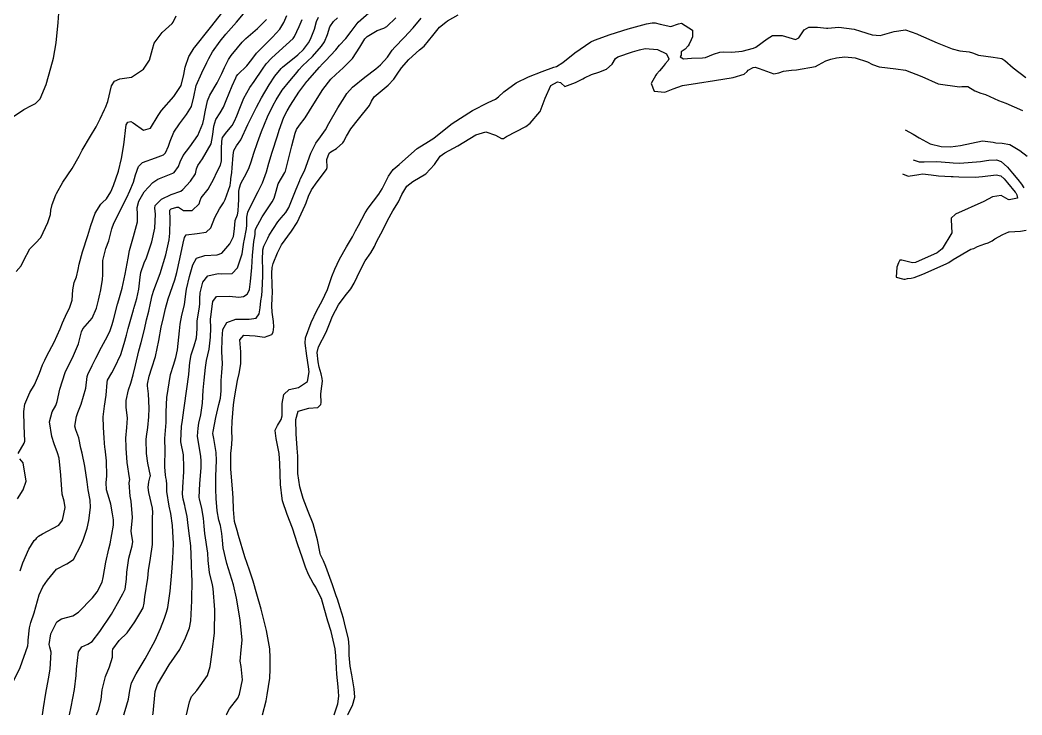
# Model space of a CAD drawing. Header units: feet. Extents: x 1313198 to 1317500, y 385000 to 389511.
# Drawn here: x 1316016 to 1316539, y 385000 to 385363 of the extents above; entities that cross this region are included whole.
import ezdxf

# ---------------------------------------------------------------- set-up
doc = ezdxf.new("R2010")
doc.units = ezdxf.units.FT
doc.layers.add('C-TOPO-MAJR', color=32, linetype='CONTINUOUS')

msp = doc.modelspace()

# ---------------------------------------------------------------- linework, layer by layer
at = {"layer": 'C-TOPO-MAJR'}
for points in [[(1316010.68, 385311.89), (1316017.56, 385316.55), (1316021.54, 385318.6), (1316023.7, 385319.75), (1316026.1, 385322.19), (1316029.3, 385329.71), (1316031.72, 385338.39), (1316033.09, 385343.47), (1316034.41, 385351.35), (1316035.44, 385362.11), (1316036.05, 385369.3)], [(1316012.24, 385017.76), (1316015.7, 385024.8), (1316019.69, 385036.08), (1316019.75, 385037.96), (1316019.79, 385039.04), (1316020.55, 385045.49), (1316021.25, 385048.37), (1316023.04, 385053.48), (1316025.52, 385062.81), (1316027.54, 385067.08), (1316029.96, 385070.4), (1316034.59, 385076.18), (1316040.03, 385079.05), (1316043.47, 385081.29), (1316047.44, 385089.02), (1316048.69, 385091.87), (1316050.73, 385097.76), (1316051.51, 385101.77), (1316052.47, 385108.52), (1316052.27, 385112.38), (1316051.25, 385117.79), (1316050.59, 385121.98), (1316049.46, 385130.16), (1316048, 385136.85), (1316047.38, 385139.43), (1316046.27, 385144.89), (1316044.66, 385149.13), (1316044.28, 385151.07), (1316045.15, 385155.99), (1316045.81, 385158.13), (1316047.51, 385162.48), (1316050, 385170.85), (1316050.69, 385177.01), (1316050.92, 385177.96), (1316053.25, 385182.72), (1316055.2, 385186.57), (1316058.12, 385192.28), (1316061.28, 385198.04), (1316062.69, 385200.99), (1316063.74, 385204.23), (1316064.39, 385206.67), (1316066.48, 385214.81), (1316067.13, 385217.11), (1316068.92, 385223.1), (1316070.47, 385230.56), (1316070.96, 385233.28), (1316072.05, 385238.92), (1316072.81, 385242.81), (1316074.93, 385250.09), (1316076.94, 385257.8), (1316077.02, 385261.74), (1316076.76, 385265.32), (1316077.58, 385268.7), (1316080.38, 385273.47), (1316084.91, 385278.43), (1316087.62, 385280.1), (1316095.35, 385283.22), (1316096.1, 385283.72), (1316098.32, 385286.84), (1316099.22, 385289.13), (1316100.82, 385292.55), (1316104.36, 385297.08), (1316108.42, 385302.95), (1316111.1, 385309.21), (1316111.66, 385311.51), (1316112.37, 385315.35), (1316113.54, 385321.05), (1316114.77, 385324.03), (1316118.62, 385330.55), (1316121.07, 385335.37), (1316122.47, 385338.61), (1316124.42, 385342.76), (1316125.87, 385344.83), (1316129.2, 385348.77), (1316131.63, 385351.72), (1316133.53, 385353.7), (1316139.64, 385358.96), (1316144.42, 385363.59)], [(1316013.56, 385231.91), (1316016.13, 385234.92), (1316017.36, 385237.45), (1316020.64, 385243.8), (1316023.6, 385246.63), (1316026.39, 385249.61), (1316030.16, 385257.51), (1316031.47, 385261.71), (1316031.75, 385263.9), (1316032.34, 385266.89), (1316034.25, 385271.93), (1316034.55, 385272.61), (1316037.92, 385278.52), (1316042.78, 385285.7), (1316046.51, 385292.16), (1316048.1, 385295.26), (1316052.46, 385302.57), (1316055.37, 385307.53), (1316057.48, 385311.69), (1316059.75, 385316.49), (1316060.31, 385317.6), (1316061.44, 385320.69), (1316063.31, 385329.03), (1316064.85, 385331.46), (1316067.78, 385332.54), (1316073.87, 385333.56), (1316080, 385337.68), (1316083.22, 385342.36), (1316084.84, 385348.18), (1316085.7, 385351.18), (1316089.86, 385356.8), (1316095.13, 385361.6), (1316095.61, 385362.23), (1316097.21, 385365.52)], [(1316014.64, 385136.67), (1316017.66, 385142.13), (1316018.05, 385143.15), (1316017.67, 385151.19), (1316017.49, 385158.59), (1316018.07, 385162.44), (1316020.75, 385168.59), (1316023.17, 385172.58), (1316025.67, 385178.78), (1316027.39, 385183.02), (1316028.48, 385185.46), (1316029.56, 385187.7), (1316033.37, 385194.85), (1316036.53, 385201.81), (1316037.76, 385204.98), (1316039.97, 385210.13), (1316041.38, 385212.78), (1316042.86, 385216.9), (1316043.21, 385222.33), (1316043.86, 385226.19), (1316045.02, 385229), (1316045.97, 385232.89), (1316046.45, 385235.79), (1316048.2, 385242.15), (1316050.97, 385250.75), (1316052.59, 385255.85), (1316054.78, 385262.37), (1316057.72, 385267.11), (1316058.75, 385267.97), (1316060.76, 385269.88), (1316062.96, 385273.45), (1316064.46, 385276.77), (1316066.94, 385284.39), (1316068.66, 385290.93), (1316069.86, 385298.08), (1316071.07, 385308.5), (1316071.95, 385309.87), (1316073.53, 385310.23), (1316074.74, 385309.62), (1316080.09, 385305.82), (1316083.75, 385306.83), (1316087.71, 385313.37), (1316089.51, 385315.99), (1316095.97, 385323.39), (1316099.8, 385329.1), (1316101.13, 385334.83), (1316101.77, 385338.68), (1316103.73, 385344.21), (1316104.08, 385344.88), (1316106.55, 385348.78), (1316106.84, 385349.17), (1316114.44, 385358.56), (1316115.86, 385360.31), (1316120.83, 385366.74)], [(1316015.58, 385075.42), (1316016.98, 385079.62), (1316020.2, 385086.71), (1316023.03, 385091.23), (1316024.01, 385092.15), (1316024.44, 385092.63), (1316025.18, 385093.45), (1316027.4, 385094.64), (1316035.78, 385099.22), (1316037.8, 385101.83), (1316039.16, 385108.47), (1316038.61, 385111.85), (1316037.67, 385115.45), (1316036.91, 385125.31), (1316036.05, 385134.22), (1316035.21, 385137.04), (1316033.38, 385141.73), (1316032.16, 385145.57), (1316031.06, 385153.34), (1316032.3, 385158.44), (1316034.2, 385161.77), (1316034.94, 385163.91), (1316036.35, 385170.29), (1316039.21, 385178.99), (1316040.17, 385181.26), (1316043.02, 385186.75), (1316046.19, 385193.99), (1316047.7, 385200.27), (1316048.35, 385201.89), (1316049.6, 385203.33), (1316053.25, 385207.49), (1316055.61, 385212.76), (1316056.66, 385216.89), (1316057.26, 385219.94), (1316057.55, 385221.44), (1316058.63, 385227.54), (1316058.83, 385230.3), (1316058.77, 385234.24), (1316058.85, 385237.6), (1316060.43, 385243.92), (1316061.92, 385247.86), (1316063.56, 385254.13), (1316064.59, 385257.17), (1316066.62, 385261.22), (1316069.36, 385266.5), (1316071.39, 385270.6), (1316072.98, 385273.97), (1316074.9, 385278.55), (1316075.89, 385282.39), (1316077.42, 385286.71), (1316079.62, 385288.93), (1316086.34, 385291.39), (1316090.57, 385292.95), (1316091.52, 385293.97), (1316093.08, 385297.48), (1316094, 385300.06), (1316096, 385304.64), (1316098.88, 385309.1), (1316102.48, 385313.97), (1316105.09, 385318.22), (1316106.4, 385323.15), (1316107.63, 385329.07), (1316110.56, 385335.81), (1316113.23, 385341.08), (1316114.2, 385343.19), (1316116.14, 385346.8), (1316120.2, 385352.39), (1316123.14, 385355.97), (1316128.63, 385362.2), (1316132.25, 385366.51)], [(1316027.31, 385000), (1316027.84, 385003.81), (1316029.03, 385011.43), (1316030.49, 385018.85), (1316031.38, 385023.9), (1316031.85, 385032.9), (1316031.11, 385035.44), (1316030.73, 385036.82), (1316031.62, 385042.34), (1316034.82, 385048.64), (1316037.21, 385050.32), (1316043.18, 385051.86), (1316046.17, 385053.67), (1316053.4, 385061.22), (1316055.96, 385064.45), (1316058.48, 385069.52), (1316059.07, 385071.84), (1316060.41, 385079.91), (1316061.94, 385086.8), (1316062.7, 385089.52), (1316064.48, 385099.16), (1316064.38, 385102.1), (1316063.97, 385105.25), (1316063.04, 385110.22), (1316062.08, 385113.18), (1316060.8, 385117.76), (1316060.57, 385121.5), (1316060.86, 385124.93), (1316060.84, 385132.86), (1316060.02, 385139.23), (1316059.93, 385139.85), (1316059.56, 385144.77), (1316059.24, 385150.55), (1316059.02, 385155.9), (1316059.67, 385161.51), (1316060.64, 385167.3), (1316061.05, 385173.92), (1316061.36, 385175.01), (1316063.5, 385178.82), (1316064.98, 385181.57), (1316068.19, 385188.42), (1316070.04, 385194.27), (1316071.17, 385198.64), (1316072.12, 385202.07), (1316074.18, 385209.39), (1316074.83, 385211.81), (1316075.03, 385212.49), (1316076.63, 385217.74), (1316077.68, 385222.62), (1316078.41, 385228.92), (1316078.76, 385231.4), (1316080.41, 385236.33), (1316081.57, 385238.94), (1316084.47, 385247.42), (1316085.99, 385254.57), (1316086.29, 385261.83), (1316085.92, 385264.92), (1316086.24, 385266.43), (1316089.57, 385269.74), (1316094.6, 385272.13), (1316099.55, 385273.88), (1316100.62, 385274.73), (1316104.72, 385279.14), (1316107.25, 385282.97), (1316107.86, 385285.62), (1316108.46, 385287.34), (1316110.95, 385290.72), (1316115.48, 385298.63), (1316116.22, 385302.39), (1316116.41, 385304.9), (1316116.78, 385307.9), (1316117.94, 385311.4), (1316120.19, 385314.9), (1316121.88, 385317.8), (1316123.31, 385321.21), (1316126.48, 385328.91), (1316128.39, 385333.21), (1316128.73, 385334.01), (1316129.3, 385334.89), (1316134.1, 385339.47), (1316136.63, 385342.76), (1316139.1, 385346.1), (1316147.52, 385354.4), (1316151.33, 385358.61), (1316153.33, 385362.03), (1316155, 385365.78)], [(1316041.47, 385000), (1316042.3, 385004.25), (1316043.96, 385013.36), (1316044.94, 385020.6), (1316045.06, 385024), (1316046.11, 385033.01), (1316047.88, 385035.57), (1316050.92, 385037.03), (1316053.28, 385038.49), (1316057.32, 385043.59), (1316063.41, 385052.68), (1316066.52, 385058.31), (1316069.24, 385063.3), (1316070.48, 385065.77), (1316071.22, 385070.97), (1316071.39, 385074.61), (1316072.47, 385081.96), (1316074.15, 385088.39), (1316074.45, 385090.77), (1316073.93, 385093.65), (1316073.72, 385096.12), (1316074.39, 385103.2), (1316073.6, 385111.71), (1316073.16, 385114.47), (1316072.64, 385121.3), (1316072.71, 385122.22), (1316072.86, 385123.12), (1316072.83, 385123.97), (1316071.63, 385132.01), (1316071.09, 385139.57), (1316071.05, 385140.22), (1316070.87, 385144.66), (1316071.37, 385150.26), (1316071.74, 385155.13), (1316071.1, 385160.9), (1316070.95, 385164.35), (1316072.3, 385169.97), (1316073.49, 385173.42), (1316074.7, 385177.76), (1316075.9, 385182.97), (1316077.7, 385190.4), (1316078.82, 385194.73), (1316080.56, 385201.61), (1316081.7, 385206.53), (1316082.82, 385211.11), (1316083.71, 385215.35), (1316084.57, 385219.34), (1316085.56, 385222.19), (1316088.86, 385230.78), (1316091.81, 385240.6), (1316092.86, 385245.24), (1316093.42, 385248.36), (1316093.82, 385251.88), (1316094, 385258.83), (1316093.87, 385263.87), (1316094.48, 385264.69), (1316097.47, 385265.57), (1316098.39, 385265.43), (1316100.92, 385263.75), (1316105.57, 385263.7), (1316109.17, 385267.22), (1316109.65, 385268.95), (1316110.24, 385270.32), (1316113.86, 385274.92), (1316116.82, 385280.3), (1316118.45, 385283.88), (1316120.34, 385287.51), (1316120.8, 385289.65), (1316120.84, 385291.94), (1316120.78, 385295.98), (1316120.93, 385300.03), (1316121.39, 385301.85), (1316123.63, 385304.92), (1316126.39, 385308.23), (1316127.65, 385310.53), (1316128.78, 385313.24), (1316130.35, 385317.28), (1316132.51, 385322.55), (1316135.56, 385328.15), (1316137.83, 385331.21), (1316142.32, 385337.65), (1316144.25, 385340.5), (1316146.99, 385343.5), (1316150.98, 385347.16), (1316158.33, 385353.76), (1316159, 385354.71), (1316161.36, 385359.9), (1316163, 385363.64)], [(1316055.49, 385000), (1316056.72, 385003.02), (1316057.93, 385008.04), (1316058.55, 385013.2), (1316060.17, 385020.13), (1316062.26, 385025.25), (1316063.95, 385030.19), (1316063.94, 385033.33), (1316064.13, 385034.39), (1316067.3, 385038.92), (1316071.57, 385042.9), (1316075.64, 385048.62), (1316078.1, 385053.14), (1316079.83, 385055.98), (1316080.45, 385058.38), (1316080.77, 385061.78), (1316082.28, 385071.51), (1316082.72, 385075.57), (1316083.68, 385082), (1316084.71, 385089.06), (1316084.8, 385100.19), (1316084.83, 385103.23), (1316085, 385105.86), (1316084.79, 385108.17), (1316082.84, 385116.41), (1316082.56, 385118.91), (1316082.85, 385121.82), (1316083.65, 385124.73), (1316083.67, 385124.97), (1316082.31, 385131.68), (1316081.58, 385136.76), (1316081.5, 385144.1), (1316081.63, 385145.64), (1316082.29, 385150.39), (1316082.95, 385155.88), (1316083.13, 385160.46), (1316082.76, 385167.9), (1316082.14, 385172.07), (1316082.17, 385173), (1316083.07, 385177.21), (1316084.4, 385181.54), (1316086.33, 385187.37), (1316088.03, 385195.83), (1316089.4, 385202.8), (1316090.57, 385207.88), (1316091.61, 385212.57), (1316093.02, 385217.59), (1316096.5, 385227.6), (1316097.56, 385231.4), (1316099.04, 385238.5), (1316100.83, 385246.68), (1316101.43, 385249.67), (1316102.36, 385251.03), (1316108.05, 385251.66), (1316112.87, 385252.42), (1316115.18, 385254.79), (1316117.34, 385260.12), (1316119.82, 385264.6), (1316121.9, 385267.83), (1316122.76, 385269.56), (1316125.29, 385276.8), (1316125.66, 385279.62), (1316125.72, 385280.24), (1316126.19, 385283.65), (1316126.4, 385286.12), (1316126.87, 385292.69), (1316127.25, 385295.06), (1316128.71, 385297.63), (1316130.92, 385300.8), (1316134.58, 385308.68), (1316135.93, 385311.57), (1316139.15, 385317.8), (1316141.81, 385322.75), (1316145.78, 385329.46), (1316148.74, 385333.94), (1316151.97, 385338.06), (1316152.7, 385338.77), (1316160.67, 385345.23), (1316163.65, 385347.95), (1316166.34, 385351.41), (1316167.34, 385353.27), (1316169.38, 385358.57), (1316170.53, 385362.54), (1316171.46, 385364.87)], [(1316069.83, 385000), (1316070.53, 385002.4), (1316072.19, 385008.35), (1316072.91, 385012.87), (1316073.89, 385016.77), (1316076.18, 385021.44), (1316080.99, 385029.29), (1316086.25, 385038.94), (1316088.94, 385045.18), (1316091.04, 385050.67), (1316092.12, 385053.76), (1316092.75, 385056.23), (1316093.98, 385064.67), (1316094.82, 385074.62), (1316095.45, 385081.76), (1316095.75, 385089.56), (1316095.23, 385099), (1316094.36, 385105.35), (1316093.56, 385109.2), (1316092.24, 385116.83), (1316092.19, 385120.55), (1316092.03, 385122.79), (1316091.77, 385124.09), (1316091.61, 385125.63), (1316091.3, 385129.49), (1316091.27, 385131.48), (1316091.42, 385137.35), (1316091.33, 385138.14), (1316091.16, 385144.52), (1316091.88, 385153.01), (1316091.96, 385154.3), (1316091.95, 385158.49), (1316092.21, 385166.07), (1316094.25, 385178.04), (1316095.71, 385182.9), (1316096.9, 385186.91), (1316097.82, 385190.89), (1316098.92, 385200.78), (1316099.2, 385204.35), (1316100.11, 385209.01), (1316101.44, 385214.53), (1316102.23, 385220.17), (1316102.54, 385222.7), (1316104.09, 385229.32), (1316105.86, 385235.44), (1316107.84, 385238.82), (1316112.06, 385240.25), (1316118.59, 385240.51), (1316120.96, 385241.5), (1316125.15, 385246.3), (1316127.1, 385250.23), (1316127.71, 385254.21), (1316127.94, 385258.51), (1316129.18, 385261.53), (1316129.54, 385263.34), (1316129.75, 385266.9), (1316129.85, 385269.21), (1316129.81, 385270.69), (1316129.88, 385273.92), (1316130.17, 385275.63), (1316130.94, 385277.82), (1316133.9, 385283.22), (1316135.26, 385286.26), (1316136.29, 385289.24), (1316137.72, 385293.72), (1316139.65, 385299.32), (1316141.77, 385305.02), (1316144.82, 385312.72), (1316147.87, 385318.87), (1316149.35, 385321.58), (1316152.53, 385326.66), (1316156.5, 385331.63), (1316160.29, 385336.16), (1316161.2, 385337.31), (1316163.24, 385339.46), (1316168.36, 385344.34), (1316173.15, 385349.72), (1316174.7, 385351.97), (1316176.19, 385355.8), (1316177.48, 385359.85), (1316179.3, 385362.52), (1316181.36, 385364.57)], [(1316084.93, 385000), (1316085.06, 385000.94), (1316086.26, 385012.19), (1316087.39, 385016.02), (1316093.51, 385026.28), (1316099.11, 385034.22), (1316102.11, 385040.34), (1316104.04, 385045.59), (1316104.85, 385049.3), (1316105.42, 385059.71), (1316105.45, 385070.77), (1316105.36, 385072.71), (1316105.1, 385079.05), (1316104.73, 385088.51), (1316104.07, 385093.65), (1316103.35, 385099.02), (1316102.85, 385103.7), (1316101.9, 385108.51), (1316101.63, 385109.5), (1316100.76, 385112.88), (1316100.44, 385115.38), (1316100.65, 385119.16), (1316101.16, 385127.13), (1316101.14, 385129.43), (1316100.96, 385136.07), (1316099.66, 385142.79), (1316099.55, 385143.39), (1316100, 385150.81), (1316100.5, 385154.21), (1316101.18, 385159.38), (1316101.46, 385161.77), (1316103.76, 385178.05), (1316103.99, 385180.22), (1316104.25, 385184.21), (1316104.96, 385188.26), (1316106.64, 385193.06), (1316107.85, 385197.15), (1316108.04, 385201.81), (1316108.11, 385205.86), (1316109.36, 385213.39), (1316109.56, 385214.9), (1316109.55, 385217.84), (1316109.69, 385220.66), (1316111.15, 385226.28), (1316113.78, 385229.61), (1316119.06, 385230.79), (1316120.7, 385230.58), (1316126.44, 385230.89), (1316129.23, 385233.87), (1316131.58, 385241.04), (1316132.56, 385247.24), (1316132.66, 385247.84), (1316133.91, 385254.12), (1316134.06, 385256.11), (1316134.06, 385256.93), (1316134.11, 385260.33), (1316134.57, 385262.86), (1316138.88, 385271.71), (1316139.91, 385273.72), (1316142.18, 385278.2), (1316144.27, 385284.05), (1316145.5, 385288.6), (1316147.37, 385294.24), (1316150.16, 385302.82), (1316151, 385305.73), (1316153.45, 385312.51), (1316155.16, 385315.83), (1316156.89, 385318.82), (1316161.18, 385325.69), (1316165.37, 385331.18), (1316165.69, 385331.58), (1316171.99, 385338.73), (1316173.53, 385340.37), (1316175.17, 385341.99), (1316180.51, 385347.73), (1316182.57, 385350.3), (1316185.77, 385353.68), (1316188.6, 385357.31), (1316192.16, 385362.28), (1316197.85, 385367.06)], [(1316102.56, 385000), (1316104.16, 385006.8), (1316105.22, 385009.62), (1316107.92, 385012.78), (1316113.51, 385020.63), (1316114.83, 385025.4), (1316116.01, 385032.83), (1316117.23, 385042.93), (1316117.35, 385055.06), (1316116.49, 385066.07), (1316116.05, 385068.13), (1316114.52, 385074.51), (1316113.95, 385080.8), (1316113.67, 385084.64), (1316112.14, 385094.8), (1316111.77, 385098.67), (1316111.41, 385102.86), (1316110.52, 385107.88), (1316109.33, 385113.04), (1316109.23, 385113.78), (1316109.45, 385120.96), (1316110.19, 385129.29), (1316110.27, 385132.92), (1316109.98, 385135.08), (1316108.37, 385145.84), (1316108.56, 385150.04), (1316109.07, 385152.49), (1316110.06, 385156.97), (1316110.89, 385163.09), (1316111.26, 385169.84), (1316111.77, 385175.14), (1316112.47, 385181.67), (1316113.04, 385185.42), (1316114.34, 385191.23), (1316115.16, 385197.55), (1316115.21, 385202.29), (1316115.11, 385206.88), (1316115.36, 385209.4), (1316115.94, 385213.8), (1316116.37, 385216.25), (1316118.28, 385218.76), (1316124.97, 385219), (1316129.83, 385218.52), (1316132.31, 385218.81), (1316134.33, 385219.95), (1316135.37, 385221.96), (1316135.45, 385222.47), (1316135.93, 385226.68), (1316136.72, 385233.89), (1316137.1, 385240.31), (1316137.69, 385247.52), (1316138.02, 385249.22), (1316138.39, 385251.25), (1316138.46, 385252.76), (1316138.65, 385253.95), (1316142.04, 385260.39), (1316147.31, 385268.27), (1316148.36, 385270.23), (1316149.32, 385273.93), (1316150.5, 385277.75), (1316153.99, 385283.62), (1316154.28, 385284.27), (1316157.56, 385297.62), (1316159.38, 385304.15), (1316160.07, 385306.06), (1316161.52, 385308.37), (1316164.55, 385312.2), (1316169.16, 385319.6), (1316173.7, 385327.02), (1316177.97, 385332.41), (1316180.5, 385334.91), (1316184.44, 385338.28), (1316189.19, 385343.23), (1316193.02, 385349.21), (1316195.74, 385353.49), (1316196.92, 385354.77), (1316202.08, 385357.9), (1316205.64, 385359.07), (1316207.26, 385359.91), (1316211.92, 385364.56)], [(1316123.36, 385000), (1316123.38, 385000.18), (1316125.09, 385003.24), (1316129.4, 385008.82), (1316130.27, 385010.84), (1316131.75, 385018.41), (1316131.05, 385025.27), (1316130.6, 385028.18), (1316131.08, 385034.12), (1316131.65, 385039.17), (1316130.63, 385049.72), (1316128.69, 385061.12), (1316127.1, 385067.99), (1316125.42, 385073.59), (1316123.66, 385079.17), (1316121.78, 385087.33), (1316121.31, 385091.45), (1316120.96, 385094.92), (1316120.23, 385099.07), (1316119.52, 385101.8), (1316118.52, 385106.7), (1316118.03, 385113.1), (1316117.83, 385118.04), (1316117.87, 385124.78), (1316118.26, 385133.08), (1316118.11, 385137.19), (1316116.78, 385144.54), (1316116.36, 385147.19), (1316116.41, 385148.23), (1316117.83, 385155.56), (1316119.52, 385162.34), (1316120.28, 385165.69), (1316120.61, 385169.5), (1316120.67, 385174.81), (1316121.08, 385179.07), (1316121.37, 385183.58), (1316121.03, 385190.01), (1316121.12, 385196.7), (1316121.6, 385201.5), (1316123.57, 385205.13), (1316128.28, 385206.97), (1316135.26, 385206.92), (1316138.86, 385207.46), (1316140.55, 385209.8), (1316140.97, 385212.94), (1316141.42, 385216.55), (1316141.85, 385219.31), (1316142.03, 385221.89), (1316142.4, 385229.36), (1316142.37, 385233.29), (1316142.18, 385237.87), (1316142.43, 385243.24), (1316142.94, 385245.11), (1316145, 385249.33), (1316145.75, 385250.8), (1316150.25, 385257.92), (1316152.03, 385259.85), (1316154.53, 385262.65), (1316156.01, 385265.41), (1316158.13, 385270.5), (1316159.87, 385274.91), (1316161.72, 385279.5), (1316162.02, 385280.08), (1316164.21, 385284.43), (1316167.47, 385293.74), (1316170.05, 385298.96), (1316172.61, 385302.33), (1316175.13, 385305.98), (1316176.86, 385309.18), (1316181.56, 385317.43), (1316185.19, 385323.26), (1316186.28, 385324.97), (1316189.22, 385328.24), (1316195.65, 385333.54), (1316201.49, 385337.86), (1316203.98, 385339.94), (1316207.48, 385344.02), (1316210.06, 385347.62), (1316211.31, 385349.11), (1316216.29, 385354.15), (1316221.02, 385359.3), (1316225.17, 385364.41)], [(1316142.31, 385000), (1316142.31, 385000.03), (1316144.15, 385007.37), (1316144.74, 385010.47), (1316146.12, 385019.26), (1316146.18, 385023.95), (1316146.19, 385029.9), (1316146.08, 385034.52), (1316144.36, 385044.11), (1316141.56, 385055.33), (1316139.32, 385063.21), (1316137.33, 385070.03), (1316135.51, 385075.66), (1316133.08, 385082.75), (1316129.78, 385093.8), (1316128.94, 385096.42), (1316127.61, 385101.1), (1316127.02, 385107.41), (1316126.86, 385113.46), (1316126.6, 385118.23), (1316125.87, 385126.47), (1316125.69, 385128.69), (1316125.76, 385136.91), (1316126.02, 385139.52), (1316126.38, 385144.13), (1316126.32, 385148.86), (1316126.4, 385153.42), (1316127.15, 385162.11), (1316127.69, 385165.84), (1316128.47, 385170.89), (1316129.2, 385174.86), (1316130.02, 385178.47), (1316130.87, 385183.67), (1316130.91, 385189.91), (1316130.48, 385196.07), (1316132.57, 385198.65), (1316138.36, 385198.29), (1316143.27, 385197.51), (1316147.08, 385198.94), (1316147.78, 385200.23), (1316148.26, 385202.92), (1316148.06, 385205.81), (1316147.33, 385210.56), (1316147.15, 385213.94), (1316147.33, 385218.01), (1316147.43, 385221.03), (1316147.39, 385224.65), (1316147.16, 385230.94), (1316147.24, 385233.96), (1316147.8, 385236), (1316150.17, 385241.56), (1316152.24, 385245.75), (1316157.33, 385252.97), (1316160.36, 385257.51), (1316164.52, 385266.48), (1316165.01, 385267.8), (1316166.35, 385271.29), (1316167.94, 385274.55), (1316170.78, 385278.81), (1316175.68, 385285.23), (1316175.96, 385286.33), (1316175.9, 385290.49), (1316177.15, 385293.66), (1316177.89, 385294.39), (1316180.85, 385296.21), (1316184.31, 385299.19), (1316184.66, 385299.72), (1316186.07, 385302.66), (1316188.37, 385306.5), (1316192.33, 385311.53), (1316198.11, 385318.71), (1316199.19, 385320.96), (1316200.66, 385323.27), (1316207.85, 385329.29), (1316210.92, 385332.37), (1316212.68, 385334.98), (1316214.92, 385338.32), (1316218.7, 385342.7), (1316224.33, 385347.69), (1316226.63, 385349.69), (1316231.18, 385355.33), (1316234.79, 385359.66), (1316237.96, 385362.2), (1316238.94, 385362.87), (1316244.52, 385366.09)], [(1316179.63, 385000), (1316181.64, 385005.9), (1316182.15, 385009.77), (1316181.71, 385014.76), (1316181.01, 385021.41), (1316180.87, 385024.54), (1316180.6, 385030.87), (1316180.26, 385034.57), (1316178.06, 385043.73), (1316176.43, 385049.13), (1316174.51, 385055.84), (1316173, 385060.88), (1316172.79, 385061.47), (1316170.1, 385066.78), (1316168.71, 385068.86), (1316166.27, 385073.4), (1316164.76, 385077.22), (1316163.07, 385081.99), (1316160.62, 385089.51), (1316157.86, 385097.65), (1316155.18, 385104.9), (1316152.77, 385112.04), (1316152.51, 385113.22), (1316151.68, 385120.5), (1316151.28, 385131.47), (1316150.94, 385136.72), (1316149.4, 385144.61), (1316148.85, 385148.69), (1316148.9, 385148.99), (1316150.15, 385151.31), (1316152.08, 385154.53), (1316152.59, 385156.37), (1316152.55, 385162.88), (1316153.35, 385167.63), (1316156.26, 385170.09), (1316161.08, 385171.23), (1316165.68, 385174.32), (1316166.65, 385179.49), (1316166.37, 385182), (1316165.4, 385187.8), (1316164.58, 385194.44), (1316164.66, 385197.24), (1316167.6, 385205.14), (1316170.6, 385211.42), (1316173.43, 385216.54), (1316176.16, 385222.46), (1316178.44, 385229.22), (1316179.98, 385233.09), (1316182.57, 385238.38), (1316186.12, 385244.77), (1316189.19, 385250), (1316190.76, 385253.07), (1316192.33, 385255.85), (1316195.9, 385262.48), (1316197.51, 385265.07), (1316202.98, 385272.26), (1316204.72, 385275.06), (1316208, 385281.72), (1316210.48, 385285.13), (1316213.59, 385287.81), (1316218.52, 385292.2), (1316223.06, 385296.15), (1316228.91, 385299.78), (1316231.84, 385301.64), (1316233.7, 385303.13), (1316241.42, 385309.24), (1316251.97, 385316.05), (1316260.09, 385320.22), (1316263.93, 385322.06), (1316265.52, 385323.12), (1316268.39, 385325.76), (1316274.7, 385330.52), (1316281.26, 385333.7), (1316288.33, 385336.53), (1316294.54, 385338.67), (1316295.85, 385339.07), (1316299.23, 385341.12), (1316305.4, 385346.29), (1316313.84, 385351.91), (1316315.74, 385352.86), (1316323.93, 385355.85), (1316333.29, 385358.71), (1316342.82, 385361.39), (1316345.82, 385361.96), (1316347.45, 385361.91), (1316350, 385361.18), (1316355.65, 385360), (1316359.67, 385361.39), (1316361.2, 385361.67), (1316366.93, 385358.01), (1316366.92, 385354.56), (1316366.23, 385353.02), (1316365.17, 385350.79), (1316364.6, 385349.81), (1316363.15, 385348.12), (1316362.08, 385347.34), (1316360.95, 385346.79), (1316361, 385345.04), (1316360.94, 385344.9), (1316360.47, 385344.14), (1316362.24, 385343.06), (1316366.35, 385343.4), (1316372.15, 385343.54), (1316373.67, 385343.85), (1316377.89, 385345.47), (1316381.11, 385346.52), (1316383.16, 385346.81), (1316387.49, 385346.56), (1316392.85, 385347.15), (1316398.71, 385348.69), (1316400.04, 385349.24), (1316405.86, 385353.49), (1316408.69, 385355.19), (1316413.77, 385355.2), (1316420.75, 385353.12), (1316422.54, 385353.98), (1316425.22, 385358.28), (1316427.71, 385359.63), (1316432.26, 385359.63), (1316436.99, 385359.16), (1316437.65, 385359.15), (1316443.29, 385359.59), (1316451.35, 385358.63), (1316454.62, 385357.48), (1316460.7, 385355.58), (1316464.93, 385355.35), (1316472.32, 385357.32), (1316478.18, 385358.17), (1316484.19, 385356.12), (1316484.76, 385355.82), (1316494.73, 385351.49), (1316502.5, 385348.34), (1316506.51, 385347.27), (1316511.36, 385346.79), (1316513.13, 385346.27), (1316516.27, 385345.07), (1316524.04, 385343.94), (1316528.48, 385343.18), (1316530.08, 385342.24), (1316534.38, 385338.43), (1316541, 385333.31)], [(1316186.71, 385000), (1316186.88, 385000.21), (1316189.36, 385004.9), (1316190.43, 385009.35), (1316190.13, 385013.72), (1316188.95, 385020.93), (1316188.13, 385025.45), (1316187.52, 385031.19), (1316187.53, 385035.81), (1316187.12, 385039.89), (1316185.65, 385045.92), (1316184.5, 385050.42), (1316182.83, 385055.99), (1316181.39, 385060.58), (1316180.81, 385062.37), (1316178.8, 385068.1), (1316175.42, 385077.6), (1316174.06, 385080.59), (1316172.51, 385083.79), (1316172.34, 385084.39), (1316170.97, 385091.65), (1316168.64, 385099.95), (1316166.15, 385106.32), (1316163.49, 385113.2), (1316161.81, 385119.21), (1316160.7, 385126.34), (1316160.67, 385129.95), (1316160.77, 385135.26), (1316160.37, 385139.53), (1316159.78, 385147.01), (1316159.67, 385154.47), (1316160.91, 385158.88), (1316166.49, 385160.35), (1316171.21, 385160.8), (1316172.81, 385162.32), (1316172.94, 385163.35), (1316172.76, 385167.79), (1316172.92, 385169.31), (1316173.58, 385174.55), (1316173.46, 385175.85), (1316172.84, 385178.44), (1316171.94, 385181.84), (1316171.27, 385184.61), (1316170.83, 385189.49), (1316171.59, 385192.51), (1316175.49, 385200.14), (1316177.31, 385204.59), (1316178.83, 385208.54), (1316181.96, 385214.47), (1316185.44, 385219.13), (1316188.34, 385222.88), (1316190.1, 385225.8), (1316193.21, 385232.39), (1316195.96, 385237.5), (1316198.93, 385241.66), (1316200.78, 385245.02), (1316201.8, 385247.43), (1316205.22, 385253.77), (1316207.61, 385258.47), (1316210.3, 385263.56), (1316213.24, 385268.33), (1316215.11, 385272.12), (1316217.63, 385276.43), (1316220.83, 385278.9), (1316227.67, 385283), (1316232.1, 385287.78), (1316235.16, 385292.13), (1316237.56, 385293.95), (1316244.25, 385297.61), (1316253.64, 385303.36), (1316259.01, 385304.83), (1316263.99, 385303.21), (1316267.16, 385301.44), (1316268.09, 385301.36), (1316269.81, 385302.43), (1316279.75, 385307.68), (1316282.13, 385309.46), (1316287.14, 385315.29), (1316287.27, 385315.5), (1316289.99, 385322.55), (1316292.82, 385329.05), (1316296.34, 385331.03), (1316297.95, 385330.68), (1316298.35, 385330.29), (1316300.28, 385328.54), (1316305.83, 385330.71), (1316309.56, 385332.68), (1316310.54, 385333.18), (1316314.07, 385334.89), (1316318.02, 385336.13), (1316322.05, 385337.64), (1316324.85, 385340.27), (1316326.68, 385343.2), (1316327.82, 385344.03), (1316335.64, 385346.66), (1316339.27, 385347.83), (1316342.21, 385348.39), (1316348.65, 385348), (1316353.26, 385345.71), (1316354.53, 385343.08), (1316354.19, 385342.17), (1316352.69, 385340.4), (1316351.5, 385339.07), (1316349.62, 385336.87), (1316348.1, 385335.06), (1316347.67, 385334.51), (1316345.3, 385330.14), (1316346.82, 385326.13), (1316352.37, 385325.72), (1316356.75, 385327.41), (1316361.72, 385329.06), (1316369.45, 385330.27), (1316378.33, 385331.79), (1316388.17, 385333.25), (1316393.91, 385334.97), (1316395.44, 385336.5), (1316396.02, 385337.14), (1316398.54, 385338.56), (1316399.7, 385338.73), (1316401.68, 385338.05), (1316409.31, 385335.3), (1316411.99, 385335.68), (1316414.39, 385336.69), (1316418.61, 385337.2), (1316421.27, 385337.3), (1316431.09, 385339.14), (1316432.76, 385339.91), (1316436.55, 385342), (1316439.26, 385342.82), (1316442.1, 385343.56), (1316446.57, 385344.14), (1316451.94, 385343.64), (1316458.38, 385341.47), (1316461.02, 385340.02), (1316464.41, 385338.83), (1316473.1, 385337.79), (1316478.11, 385337.07), (1316486.75, 385333.81), (1316495.31, 385330.05), (1316506.31, 385328.44), (1316507.65, 385328.66), (1316510.73, 385328.54), (1316514.36, 385326.34), (1316517.56, 385325.1), (1316519.94, 385324.42), (1316526.78, 385321.29), (1316530.65, 385319.88), (1316539.23, 385316.03)], [(1316478.01, 385305.92), (1316482.25, 385303.69), (1316485.36, 385301.83), (1316491.01, 385298.67), (1316496.89, 385297.24), (1316501.62, 385297.05), (1316506.92, 385297.68), (1316518.46, 385300.15), (1316523.94, 385299.52), (1316525.34, 385299.2), (1316528.72, 385299), (1316532.73, 385298.28), (1316537.95, 385295.08), (1316541.75, 385292.17)], [(1316482.22, 385290.28), (1316485.25, 385289.29), (1316487.94, 385289.25), (1316494.63, 385289.33), (1316501.09, 385288.87), (1316503.16, 385288.69), (1316506.53, 385288.55), (1316517.38, 385289.34), (1316520.49, 385289.91), (1316521.79, 385290.12), (1316525.77, 385290.19), (1316528.19, 385289.47), (1316531.51, 385286.46), (1316534.12, 385283.29), (1316536.85, 385280.05), (1316538.75, 385277.6), (1316540.09, 385275.66)], [(1316476.58, 385282.91), (1316479.49, 385281.78), (1316485.1, 385282.65), (1316487.04, 385282.88), (1316491.64, 385282.34), (1316495.47, 385281.93), (1316501.98, 385281.56), (1316503.14, 385281.5), (1316506.05, 385281.4), (1316514.64, 385281.24), (1316518.36, 385281.47), (1316525.49, 385282.4), (1316527.94, 385281.88), (1316529.68, 385280.34), (1316531.43, 385278.29), (1316535.49, 385273.41), (1316535.84, 385272.93), (1316536.36, 385272.03), (1316536.67, 385270.25), (1316532.37, 385269.32), (1316531.82, 385269.53), (1316528.15, 385271.58), (1316523.56, 385270.89), (1316519.04, 385268.39), (1316504.36, 385261.8), (1316502, 385259.84), (1316502.05, 385258.92), (1316502.4, 385252.05), (1316497.38, 385243.68), (1316494.66, 385241.68), (1316483.39, 385236.65), (1316481.9, 385236.49), (1316476.35, 385237.82), (1316475.14, 385237.76), (1316474.45, 385236.48), (1316473.7, 385234.22), (1316473.32, 385228.86), (1316476.58, 385228.02), (1316477.29, 385227.84), (1316477.98, 385227.81), (1316479.31, 385228.15), (1316481.11, 385228.4), (1316482.66, 385228.78), (1316487.22, 385230.54), (1316499.51, 385235.96), (1316500.8, 385236.66), (1316503.14, 385238.12), (1316512.35, 385243.61), (1316513.01, 385243.79), (1316513.89, 385243.98), (1316515.85, 385244.87), (1316519.63, 385246.31), (1316521.42, 385246.88), (1316523.38, 385247.87), (1316524.78, 385248.94), (1316528.97, 385251.2), (1316532.15, 385252.57), (1316532.41, 385252.6), (1316538.19, 385252.88), (1316541.14, 385253.51)], [(1316014.24, 385113.04), (1316017.24, 385117.79), (1316018.72, 385122.18), (1316017.2, 385131.83), (1316015.56, 385133.94)]]:
    msp.add_lwpolyline(points, dxfattribs=at)

doc.saveas('drawing.dxf')
